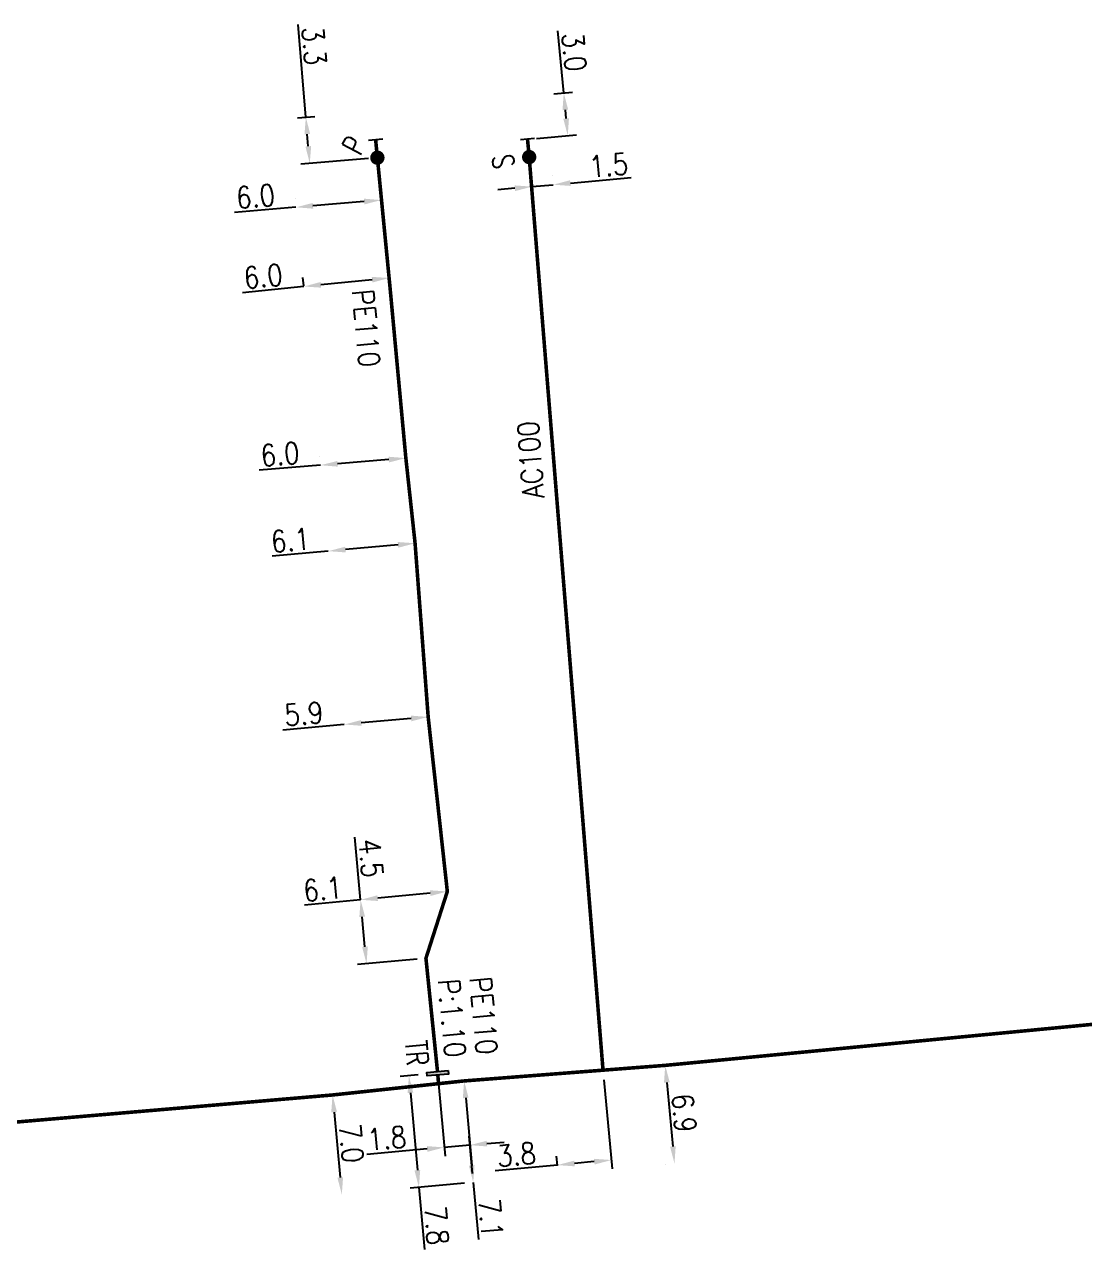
# Model space of a CAD drawing. Header units: millimetres. Extents: x 133989 to 135004, y 130988 to 132014.
# Drawn here: x 134434.8 to 134509, y 131681.3 to 131767.1 of the extents above; entities that cross this region are included whole.
import ezdxf
from ezdxf.enums import TextEntityAlignment as Align

# ---------------------------------------------------------------- set-up
doc = ezdxf.new("R2010")
doc.units = ezdxf.units.MM
doc.header["$PDMODE"] = 34
doc.linetypes.add('L_25_AP', pattern=[2000, 1000, 1000])
doc.linetypes.add('L_25_PE', pattern=[2000, 1000, 1000])
doc.layers.get('0').update_dxf_attribs({"linetype": 'CONTINUOUS'})
doc.layers.get('Defpoints').update_dxf_attribs({"linetype": 'CONTINUOUS'})
for name, color, linetype in [('L_150', 1, 'CONTINUOUS'), ('L_300', 7, 'CONTINUOUS'), ('L_340', 7, 'CONTINUOUS')]:
    doc.layers.add(name, color=color, linetype=linetype)
doc.styles.add('G_ROMANS', font='ROMANS.SHX', dxfattribs={"width": 0.75})
doc.styles.get("Standard").update_dxf_attribs({"font": 'romans.shx', "width": 0.85})
doc.dimstyles.get("Standard").update_dxf_attribs({"dimtxt": 1.5, "dimasz": 1.2, "dimexe": 0.625, "dimexo": 0.625, "dimgap": 0.25, "dimtad": 1, "dimdec": 1, "dimzin": 0, "dimdsep": 46, "dimtxsty": 'Standard', "dimcen": -0.5, "dimadec": 0, "dimazin": 0, "dimtfac": 1, "dimtdec": 1, "dimtmove": 0, "dimatfit": 3, "dimfxl": 0, "dimtolj": 1, "dimtzin": 0, "dimarcsym": 0})

# ---------------------------------------------------------------- blocks, each defined once
blk = doc.blocks.new('*D498')
at = {"layer": 'Defpoints', "color": 0, "linetype": 'Continuous', "transparency": 16777216}
for p in [(134456.346, 131692.141), (134456.998, 131685.172), (134456.998, 131685.172)]:
    blk.add_point(p, dxfattribs=at)
at = {"layer": 'L_150', "color": 0, "linetype": 'Continuous', "lineweight": -2, "transparency": 16777216}
blk.add_line((134456.458, 131690.947), (134456.886, 131686.367), dxfattribs=at)
at = {"layer": 'L_150', "color": 0, "linetype": 'Continuous', "transparency": 16777216}
for points in [[(134456.657, 131690.965), (134456.259, 131690.928), (134456.346, 131692.141)], [(134457.086, 131686.385), (134456.687, 131686.348), (134456.998, 131685.172)]]:
    blk.add_solid(points, dxfattribs=at)
at = {"layer": 'L_150', "color": 0, "linetype": 'Continuous', "transparency": 16777216, "insert": (134457.668, 131688.75), "char_height": 1.5, "attachment_point": 5, "rotation": 275.34401}
blk.add_mtext('\\A1;7.0', dxfattribs=at)
blk = doc.blocks.new('*D499')
at = {"layer": 'Defpoints', "color": 0, "linetype": 'Continuous', "transparency": 16777216}
for p in [(134479.646, 131694.215), (134480.294, 131687.345), (134480.294, 131687.345)]:
    blk.add_point(p, dxfattribs=at)
at = {"layer": 'L_150', "color": 0, "linetype": 'Continuous', "lineweight": -2, "transparency": 16777216}
for p, q in [((134479.759, 131693.02), (134480.181, 131688.54)), ((134479.672, 131687.286), (134479.672, 131687.286))]:
    blk.add_line(p, q, dxfattribs=at)
at = {"layer": 'L_150', "color": 0, "linetype": 'Continuous', "transparency": 16777216}
for points in [[(134479.958, 131693.039), (134479.56, 131693.001), (134479.646, 131694.215)], [(134480.38, 131688.558), (134479.982, 131688.521), (134480.294, 131687.345)]]:
    blk.add_solid(points, dxfattribs=at)
at = {"layer": 'L_150', "color": 0, "linetype": 'Continuous', "transparency": 16777216, "insert": (134480.966, 131690.874), "char_height": 1.5, "attachment_point": 5, "rotation": 275.38608}
blk.add_mtext('\\A1;6.9', dxfattribs=at)
blk = doc.blocks.new('*D501')
at = {"layer": 'Defpoints', "color": 0, "linetype": 'Continuous', "transparency": 16777216}
for p in [(134475.294, 131693.827), (134472.093, 131687.23), (134472.153, 131686.586)]:
    blk.add_point(p, dxfattribs=at)
at = {"layer": 'L_150', "color": 0, "linetype": 'Continuous', "lineweight": -2, "transparency": 16777216}
for p, q in [((134475.352, 131693.205), (134475.933, 131686.961)), ((134472.095, 131687.209), (134472.035, 131687.853)), ((134472.093, 131687.23), (134467.74, 131686.825)), ((134474.681, 131687.472), (134473.288, 131687.342))]:
    blk.add_line(p, q, dxfattribs=at)
at = {"layer": 'L_150', "color": 0, "linetype": 'Continuous', "transparency": 16777216}
for points in [[(134473.269, 131687.541), (134473.306, 131687.143), (134472.093, 131687.23)], [(134474.662, 131687.671), (134474.699, 131687.272), (134475.875, 131687.583)]]:
    blk.add_solid(points, dxfattribs=at)
at = {"layer": 'L_150', "color": 0, "linetype": 'Continuous', "transparency": 16777216, "insert": (134469.226, 131687.968), "char_height": 1.5, "attachment_point": 5, "rotation": 5.32367}
blk.add_mtext('\\A1;3.8', dxfattribs=at)
blk = doc.blocks.new('*D502')
at = {"layer": 'Defpoints', "color": 0, "linetype": 'Continuous', "transparency": 16777216}
for p in [(134471.219, 131762.202), (134472.54, 131762.325), (134470.003, 131759.075)]:
    blk.add_point(p, dxfattribs=at)
at = {"layer": 'L_340', "color": 0, "linetype": 'Continuous', "lineweight": -2, "transparency": 16777216}
for p, q in [((134472.54, 131762.325), (134472.135, 131766.678)), ((134471.841, 131762.26), (134473.163, 131762.383)), ((134472.707, 131760.532), (134472.652, 131761.13)), ((134470.626, 131759.133), (134473.441, 131759.395))]:
    blk.add_line(p, q, dxfattribs=at)
at = {"layer": 'L_340', "color": 0, "linetype": 'Continuous', "transparency": 16777216}
for points in [[(134472.851, 131761.149), (134472.452, 131761.112), (134472.54, 131762.325)], [(134472.906, 131760.55), (134472.508, 131760.513), (134472.819, 131759.337)]]:
    blk.add_solid(points, dxfattribs=at)
at = {"layer": 'L_340', "color": 0, "linetype": 'Continuous', "transparency": 16777216, "insert": (134473.278, 131765.191), "char_height": 1.5, "attachment_point": 5, "rotation": 275.31978}
blk.add_mtext('\\A1;3.0', dxfattribs=at)
blk = doc.blocks.new('*D503')
at = {"layer": 'Defpoints', "color": 0, "linetype": 'Continuous', "transparency": 16777216}
for p in [(134470.003, 131759.075), (134471.806, 131755.898), (134471.806, 131755.898)]:
    blk.add_point(p, dxfattribs=at)
at = {"layer": 'L_340', "color": 0, "linetype": 'Continuous', "lineweight": -2, "transparency": 16777216}
for p, q in [((134470.061, 131758.453), (134470.37, 131755.137)), ((134471.748, 131756.52), (134471.748, 131756.52)), ((134473.001, 131756.009), (134477.263, 131756.406)), ((134469.117, 131755.648), (134467.922, 131755.536)), ((134470.312, 131755.759), (134471.806, 131755.898))]:
    blk.add_line(p, q, dxfattribs=at)
at = {"layer": 'L_340', "color": 0, "linetype": 'Continuous', "transparency": 16777216}
for points in [[(134469.099, 131755.847), (134469.136, 131755.449), (134470.312, 131755.759)], [(134472.982, 131756.208), (134473.019, 131755.81), (134471.806, 131755.898)]]:
    blk.add_solid(points, dxfattribs=at)
at = {"layer": 'L_340', "color": 0, "linetype": 'Continuous', "transparency": 16777216, "insert": (134475.682, 131757.263), "char_height": 1.5, "attachment_point": 5, "rotation": 5.31892}
blk.add_mtext('\\A1;1.5', dxfattribs=at)
blk = doc.blocks.new('L_340_07')
at = {"color": 0, "linetype": 'Continuous', "const_width": 0.25, "flags": 128}
blk.add_lwpolyline([(0, 0), (1.25, 0)], dxfattribs=at)
at = {"color": 0, "linetype": 'Continuous', "flags": 128}
blk.add_lwpolyline([(1.25, -0.5), (1.25, 0.5)], dxfattribs=at)
at = {"color": 0, "linetype": 'Continuous', "width": 0.75, "flags": 3}
for tag, p in [('DEF_LEG', (0.723, -3.465)), ('DEF_COUP', (0.723, -5.965)), ('DEF_TYPE', (0.723, -8.465))]:
    blk.add_attdef(tag, text='', height=1.2, dxfattribs=at).set_placement(p, align=Align.MIDDLE)
blk = doc.blocks.new('*D585')
at = {"layer": 'Defpoints', "color": 0, "linetype": 'Continuous', "transparency": 16777216}
for p in [(134458.313, 131705.812), (134458.313, 131705.812), (134464.386, 131706.393)]:
    blk.add_point(p, dxfattribs=at)
at = {"layer": 'L_150', "color": 0, "linetype": 'Continuous', "lineweight": -2, "transparency": 16777216}
for p, q in [((134458.313, 131705.812), (134454.385, 131705.436)), ((134463.191, 131706.279), (134459.508, 131705.927))]:
    blk.add_line(p, q, dxfattribs=at)
at = {"layer": 'L_150', "color": 0, "linetype": 'Continuous', "transparency": 16777216}
for points in [[(134459.489, 131706.126), (134459.527, 131705.727), (134458.313, 131705.812)], [(134463.172, 131706.478), (134463.21, 131706.08), (134464.386, 131706.393)]]:
    blk.add_solid(points, dxfattribs=at)
at = {"layer": 'L_150', "color": 0, "linetype": 'Continuous', "transparency": 16777216, "insert": (134455.657, 131706.562), "char_height": 1.5, "attachment_point": 5, "rotation": 5.46742}
blk.add_mtext('\\A1;6.1', dxfattribs=at)
blk = doc.blocks.new('*D586')
at = {"layer": 'Defpoints', "color": 0, "linetype": 'Continuous', "transparency": 16777216}
for p in [(134458.313, 131705.812), (134458.313, 131705.812), (134462.888, 131701.717)]:
    blk.add_point(p, dxfattribs=at)
at = {"layer": 'L_150', "color": 0, "linetype": 'Continuous', "lineweight": -2, "transparency": 16777216}
for p, q in [((134458.313, 131705.812), (134457.906, 131710.209)), ((134457.691, 131705.755), (134457.691, 131705.755)), ((134458.618, 131702.526), (134458.424, 131704.617)), ((134462.265, 131701.659), (134458.106, 131701.274))]:
    blk.add_line(p, q, dxfattribs=at)
at = {"layer": 'L_150', "color": 0, "linetype": 'Continuous', "transparency": 16777216}
for points in [[(134458.623, 131704.636), (134458.225, 131704.599), (134458.313, 131705.812)], [(134458.817, 131702.545), (134458.419, 131702.508), (134458.729, 131701.331)]]:
    blk.add_solid(points, dxfattribs=at)
at = {"layer": 'L_150', "color": 0, "linetype": 'Continuous', "transparency": 16777216, "insert": (134459.048, 131708.722), "char_height": 1.5, "attachment_point": 5, "rotation": 275.29515}
blk.add_mtext('\\A1;4.5', dxfattribs=at)
blk = doc.blocks.new('*D587')
at = {"layer": 'Defpoints', "color": 0, "linetype": 'Continuous', "transparency": 16777216}
for p in [(134457.169, 131718.089), (134457.169, 131718.089), (134463.045, 131718.62)]:
    blk.add_point(p, dxfattribs=at)
at = {"layer": 'L_150', "color": 0, "linetype": 'Continuous', "lineweight": -2, "transparency": 16777216}
for p, q in [((134457.169, 131718.089), (134452.876, 131717.702)), ((134461.85, 131718.512), (134458.364, 131718.197)), ((134463.102, 131717.998), (134463.102, 131717.998))]:
    blk.add_line(p, q, dxfattribs=at)
at = {"layer": 'L_150', "color": 0, "linetype": 'Continuous', "transparency": 16777216}
for points in [[(134461.832, 131718.711), (134461.868, 131718.313), (134463.045, 131718.62)], [(134458.346, 131718.397), (134458.382, 131717.998), (134457.169, 131718.089)]]:
    blk.add_solid(points, dxfattribs=at)
at = {"layer": 'L_150', "color": 0, "linetype": 'Continuous', "transparency": 16777216, "insert": (134454.335, 131718.838), "char_height": 1.5, "attachment_point": 5, "rotation": 5.16132}
blk.add_mtext('\\A1;5.9', dxfattribs=at)
blk = doc.blocks.new('*D588')
at = {"layer": 'Defpoints', "color": 0, "linetype": 'Continuous', "transparency": 16777216}
for p in [(134462.128, 131730.78), (134456.052, 131730.231), (134456.052, 131730.231)]:
    blk.add_point(p, dxfattribs=at)
at = {"layer": 'L_150', "color": 0, "linetype": 'Continuous', "lineweight": -2, "transparency": 16777216}
for p, q in [((134460.932, 131730.672), (134457.247, 131730.339)), ((134456.052, 131730.231), (134452.122, 131729.876))]:
    blk.add_line(p, q, dxfattribs=at)
at = {"layer": 'L_150', "color": 0, "linetype": 'Continuous', "transparency": 16777216}
for points in [[(134460.914, 131730.871), (134460.95, 131730.472), (134462.128, 131730.78)], [(134457.229, 131730.538), (134457.265, 131730.14), (134456.052, 131730.231)]]:
    blk.add_solid(points, dxfattribs=at)
at = {"layer": 'L_150', "color": 0, "linetype": 'Continuous', "transparency": 16777216, "insert": (134453.4, 131730.995), "char_height": 1.5, "attachment_point": 5, "rotation": 5.16132}
blk.add_mtext('\\A1;6.1', dxfattribs=at)
blk = doc.blocks.new('*D589')
at = {"layer": 'Defpoints', "color": 0, "linetype": 'Continuous', "transparency": 16777216}
for p in [(134461.482, 131736.745), (134455.503, 131736.249), (134455.503, 131736.249)]:
    blk.add_point(p, dxfattribs=at)
at = {"layer": 'L_150', "color": 0, "linetype": 'Continuous', "lineweight": -2, "transparency": 16777216}
for p, q in [((134455.451, 131736.872), (134455.451, 131736.872)), ((134461.431, 131737.367), (134461.431, 131737.367)), ((134455.503, 131736.249), (134451.207, 131735.893)), ((134460.287, 131736.645), (134456.699, 131736.348))]:
    blk.add_line(p, q, dxfattribs=at)
at = {"layer": 'L_150', "color": 0, "linetype": 'Continuous', "transparency": 16777216}
for points in [[(134460.27, 131736.845), (134460.303, 131736.446), (134461.482, 131736.745)], [(134456.682, 131736.547), (134456.715, 131736.149), (134455.503, 131736.249)]]:
    blk.add_solid(points, dxfattribs=at)
at = {"layer": 'L_150', "color": 0, "linetype": 'Continuous', "transparency": 16777216, "insert": (134452.674, 131737.018), "char_height": 1.5, "attachment_point": 5, "rotation": 4.73795}
blk.add_mtext('\\A1;6.0', dxfattribs=at)
blk = doc.blocks.new('*D590')
at = {"layer": 'Defpoints', "color": 0, "linetype": 'Continuous', "transparency": 16777216}
for p in [(134454.338, 131748.764), (134460.365, 131748.791), (134454.395, 131748.193)]:
    blk.add_point(p, dxfattribs=at)
at = {"layer": 'L_150', "color": 0, "linetype": 'Continuous', "lineweight": -2, "transparency": 16777216}
for p, q in [((134460.303, 131749.413), (134460.246, 131749.983)), ((134454.338, 131748.764), (134450.039, 131748.333)), ((134454.333, 131748.815), (134454.276, 131749.386)), ((134459.114, 131749.242), (134455.532, 131748.883))]:
    blk.add_line(p, q, dxfattribs=at)
at = {"layer": 'L_150', "color": 0, "linetype": 'Continuous', "transparency": 16777216}
for points in [[(134455.512, 131749.082), (134455.552, 131748.684), (134454.338, 131748.764)], [(134459.094, 131749.441), (134459.134, 131749.043), (134460.308, 131749.361)]]:
    blk.add_solid(points, dxfattribs=at)
at = {"layer": 'L_150', "color": 0, "linetype": 'Continuous', "transparency": 16777216, "insert": (134451.487, 131749.483), "char_height": 1.5, "attachment_point": 5, "rotation": 5.71629}
blk.add_mtext('\\A1;6.0', dxfattribs=at)
blk = doc.blocks.new('*D591')
at = {"layer": 'Defpoints', "color": 0, "linetype": 'Continuous', "transparency": 16777216}
for p in [(134459.761, 131754.818), (134453.782, 131754.315), (134453.782, 131754.315)]:
    blk.add_point(p, dxfattribs=at)
at = {"layer": 'L_150', "color": 0, "linetype": 'Continuous', "lineweight": -2, "transparency": 16777216}
for p, q in [((134453.73, 131754.938), (134453.73, 131754.938)), ((134458.565, 131754.717), (134454.978, 131754.416)), ((134459.709, 131755.441), (134459.709, 131755.441)), ((134453.782, 131754.315), (134449.486, 131753.954))]:
    blk.add_line(p, q, dxfattribs=at)
at = {"layer": 'L_150', "color": 0, "linetype": 'Continuous', "transparency": 16777216}
for points in [[(134458.548, 131754.917), (134458.582, 131754.518), (134459.761, 131754.818)], [(134454.961, 131754.615), (134454.995, 131754.216), (134453.782, 131754.315)]]:
    blk.add_solid(points, dxfattribs=at)
at = {"layer": 'L_150', "color": 0, "linetype": 'Continuous', "transparency": 16777216, "insert": (134450.953, 131755.081), "char_height": 1.5, "attachment_point": 5, "rotation": 4.80742}
blk.add_mtext('\\A1;6.0', dxfattribs=at)
blk = doc.blocks.new('L_300_12')
at = {"color": 0, "linetype": 'Continuous', "const_width": 0.497, "flags": 128}
blk.add_lwpolyline([(-0.252, 0, 1), (0.252, 0, 1)], format="xyb", close=True, dxfattribs=at)
at = {"color": 0, "linetype": 'Continuous', "style": 'G_ROMANS', "width": 0.75}
blk.add_text('P', height=1.5, dxfattribs=at).set_placement((0, 1.85), align=Align.MIDDLE)
at = {"color": 0, "linetype": 'Continuous', "width": 0.75, "flags": 3}
for tag, p in [('DEF_LEG', (0, -5)), ('DEF_COUP', (0, -7.5)), ('DEF_TYPE', (0, -10))]:
    blk.add_attdef(tag, text='', height=1.2, dxfattribs=at).set_placement(p, align=Align.MIDDLE)
blk = doc.blocks.new('*D614')
at = {"layer": 'Defpoints', "color": 0, "linetype": 'Continuous', "transparency": 16777216}
for p in [(134453.26, 131760.525), (134454.48, 131760.628), (134459.488, 131757.787)]:
    blk.add_point(p, dxfattribs=at)
at = {"layer": 'L_300', "color": 0, "linetype": 'Continuous', "lineweight": -2, "transparency": 16777216}
for p, q in [((134454.48, 131760.628), (134453.935, 131767.115)), ((134453.883, 131760.577), (134455.103, 131760.68)), ((134454.652, 131758.585), (134454.581, 131759.432)), ((134458.865, 131757.735), (134454.13, 131757.337))]:
    blk.add_line(p, q, dxfattribs=at)
at = {"layer": 'L_300', "color": 0, "linetype": 'Continuous', "transparency": 16777216}
for points in [[(134454.78, 131759.449), (134454.381, 131759.415), (134454.48, 131760.628)], [(134454.851, 131758.602), (134454.453, 131758.568), (134454.752, 131757.389)]]:
    blk.add_solid(points, dxfattribs=at)
at = {"layer": 'L_300', "color": 0, "linetype": 'Continuous', "transparency": 16777216, "insert": (134455.064, 131765.618), "char_height": 1.5, "attachment_point": 5, "rotation": 274.80487}
blk.add_mtext('\\A1;3.3', dxfattribs=at)
blk = doc.blocks.new('*D627')
at = {"layer": 'Defpoints', "color": 0, "linetype": 'Continuous', "transparency": 16777216}
for p in [(134463.717, 131693.537), (134465.967, 131688.628), (134466.201, 131686.013)]:
    blk.add_point(p, dxfattribs=at)
at = {"layer": 'L_150', "color": 0, "linetype": 'Continuous', "lineweight": -2, "transparency": 16777216}
for p, q in [((134463.772, 131692.914), (134464.226, 131687.845)), ((134465.967, 131688.628), (134464.17, 131688.467)), ((134466.145, 131686.636), (134465.911, 131689.251)), ((134467.162, 131688.735), (134468.357, 131688.842)), ((134462.975, 131688.36), (134458.75, 131687.982))]:
    blk.add_line(p, q, dxfattribs=at)
at = {"layer": 'L_150', "color": 0, "linetype": 'Continuous', "transparency": 16777216}
for points in [[(134467.144, 131688.934), (134467.18, 131688.536), (134465.967, 131688.628)], [(134462.957, 131688.56), (134462.993, 131688.161), (134464.17, 131688.467)]]:
    blk.add_solid(points, dxfattribs=at)
at = {"layer": 'L_150', "color": 0, "linetype": 'Continuous', "transparency": 16777216, "insert": (134460.149, 131689.111), "char_height": 1.5, "attachment_point": 5, "rotation": 5.11528}
blk.add_mtext('\\A1;1.8', dxfattribs=at)
blk = doc.blocks.new('*D628')
at = {"layer": 'Defpoints', "color": 0, "linetype": 'Continuous', "transparency": 16777216}
for p in [(134465.564, 131693.125), (134466.201, 131686.013), (134466.201, 131686.013)]:
    blk.add_point(p, dxfattribs=at)
at = {"layer": 'L_150', "color": 0, "linetype": 'Continuous', "lineweight": -2, "transparency": 16777216}
for p, q in [((134464.942, 131693.069), (134464.942, 131693.069)), ((134465.671, 131691.93), (134466.094, 131687.209)), ((134465.579, 131685.958), (134465.579, 131685.958)), ((134466.201, 131686.013), (134466.558, 131682.022))]:
    blk.add_line(p, q, dxfattribs=at)
at = {"layer": 'L_150', "color": 0, "linetype": 'Continuous', "transparency": 16777216}
for points in [[(134465.871, 131691.947), (134465.472, 131691.912), (134465.564, 131693.125)], [(134466.293, 131687.226), (134465.895, 131687.191), (134466.201, 131686.013)]]:
    blk.add_solid(points, dxfattribs=at)
at = {"layer": 'L_150', "color": 0, "linetype": 'Continuous', "transparency": 16777216, "insert": (134467.429, 131683.509), "char_height": 1.5, "attachment_point": 5, "rotation": 275.11528}
blk.add_mtext('\\A1;7.1', dxfattribs=at)
blk = doc.blocks.new('*D629')
at = {"layer": 'Defpoints', "color": 0, "linetype": 'Continuous', "transparency": 16777216}
for p in [(134462.962, 131693.597), (134462.396, 131685.673), (134466.201, 131686.013)]:
    blk.add_point(p, dxfattribs=at)
at = {"layer": 'L_340', "color": 0, "linetype": 'Continuous', "lineweight": -2, "transparency": 16777216}
for p, q in [((134462.339, 131693.541), (134461.074, 131693.428)), ((134461.804, 131692.289), (134462.289, 131686.868)), ((134465.579, 131685.958), (134461.773, 131685.617)), ((134462.396, 131685.673), (134462.786, 131681.319))]:
    blk.add_line(p, q, dxfattribs=at)
at = {"layer": 'L_340', "color": 0, "linetype": 'Continuous', "transparency": 16777216}
for points in [[(134462.003, 131692.306), (134461.605, 131692.271), (134461.697, 131693.484)], [(134462.488, 131686.886), (134462.09, 131686.85), (134462.396, 131685.673)]]:
    blk.add_solid(points, dxfattribs=at)
at = {"layer": 'L_340', "color": 0, "linetype": 'Continuous', "transparency": 16777216, "insert": (134463.64, 131682.987), "char_height": 1.5, "attachment_point": 5, "rotation": 275.11528}
blk.add_mtext('\\A1;7.8', dxfattribs=at)
blk = doc.blocks.new('L_340_19')
at = {"linetype": 'Continuous'}
blk.add_hatch(color=0, dxfattribs=at).paths.add_polyline_path([(0.125, 0.75), (-0.125, 0.75), (-0.125, -0.75), (0.125, -0.75)])
at = {"color": 0, "linetype": 'Continuous'}
blk.add_lwpolyline([(-0.125, 0.75), (0.125, 0.75), (0.125, -0.75), (-0.125, -0.75)], close=True, dxfattribs=at)
at = {"color": 0, "linetype": 'Continuous', "width": 0.75}
for tag, height, flags, p in [('TR', 1.5, 8, (0, 3)), ('DEF_LEG', 1.2, 3, (0, -5)), ('DEF_COUP', 1.2, 3, (0, -7.5)), ('DEF_TYPE', 1.2, 3, (0, -10))]:
    blk.add_attdef(tag, text='', height=height, dxfattribs=dict(at, flags=flags)).set_placement(p, align=Align.MIDDLE)
blk = doc.blocks.new('L_300_11')
at = {"color": 0, "linetype": 'Continuous', "const_width": 0.497, "flags": 128}
blk.add_lwpolyline([(-0.252, 0, 1), (0.252, 0, 1)], format="xyb", close=True, dxfattribs=at)
at = {"color": 0, "linetype": 'Continuous', "style": 'G_ROMANS', "width": 0.75}
blk.add_text('S', height=1.5, dxfattribs=at).set_placement((0, 1.85), align=Align.MIDDLE)
at = {"color": 0, "linetype": 'Continuous', "style": 'G_ROMANS', "width": 0.75, "flags": 3}
for tag, p in [('DEF_LEG', (0, -5)), ('DEF_COUP', (0, -7.5)), ('DEF_TYPE', (0, -10))]:
    blk.add_attdef(tag, text='', height=1.2, dxfattribs=at).set_placement(p, align=Align.MIDDLE)

msp = doc.modelspace()

# ---------------------------------------------------------------- linework, layer by layer
at = {"layer": 'L_150', "linetype": 'L_25_PE', "flags": 128}
msp.add_lwpolyline([(134459.488, 131757.787, 0.25, 0.25, 0), (134460.365, 131748.791, 0.25, 0.25, 0), (134461.482, 131736.745, 0.25, 0.25, 0), (134462.128, 131730.78, 0.25, 0.25, 0), (134463.045, 131718.62, 0.25, 0.25, 0), (134464.386, 131706.393, 0.25, 0.25, 0), (134462.888, 131701.717, 0.25, 0.25, 0), (134463.698, 131693.786, 0, 0, 0)], format="xyseb", dxfattribs=at)
at = {"layer": 'L_150', "linetype": 'L_25_AP', "const_width": 0.25, "flags": 128}
for points in [[(134475.294, 131693.827), (134470.119, 131757.83)], [(134403.411, 131687.611), (134403.43, 131687.612), (134456.346, 131692.141), (134465.564, 131693.125), (134479.646, 131694.215), (134530.935, 131699.14), (134531.361, 131699.181), (134532.541, 131699.206), (134549.112, 131699.564)], [(134463.72, 131693.537), (134463.772, 131692.914)]]:
    msp.add_lwpolyline(points, dxfattribs=at)

# ---------------------------------------------------------------- block references
at = {"layer": 'L_300'}
for name, p, rotation in [('L_300_12', (134459.488, 131757.787), 62.02886697906141), ('L_300_11', (134470.119, 131757.83), 99.42340628383057)]:
    msp.add_blockref(name, p, dxfattribs=dict(at, rotation=rotation))
at = {"layer": 'L_340'}
for p, rotation in [((134459.488, 131757.787), 95.56713843741825), ((134470.119, 131757.83), 95.31892385929348)]:
    msp.add_blockref('L_340_07', p, dxfattribs=dict(at, rotation=rotation))
ref = msp.add_blockref('L_340_19', (134463.709, 131693.662), dxfattribs=dict(at, rotation=274.9405995470915))
ref.add_attrib('TR', 'TR', dxfattribs={"layer": '0', "color": 0, "linetype": 'Continuous', "height": 1.5, "rotation": 274.9406, "width": 0.75, "flags": 8}).set_placement((134462.242, 131695.078), align=Align.MIDDLE)

# ---------------------------------------------------------------- texts
at = {"layer": 'L_150', "linetype": 'Continuous', "width": 0.85}
for s, rotation, p in [('PE110', 275.11528, (134458.704, 131745.842)), ('AC100', 94.12967, (134470.221, 131736.633)), ('P:1.10', 275.11528, (134464.712, 131697.524)), ('PE110', 275.11528, (134466.925, 131697.698))]:
    msp.add_text(s, height=1.5, rotation=rotation, dxfattribs=at).set_placement(p, align=Align.MIDDLE)

# ---------------------------------------------------------------- dimensions: what is measured, and where the dimension line sits
at = {"layer": 'L_150', "linetype": 'Continuous'}
for base, p1, p2, angle, picture, middle in [((134453.782, 131754.315), (134459.761, 131754.818), (134453.782, 131754.315), 4.80742, '*D591', (134451.036, 131754.084)), ((134454.338, 131748.764), (134460.365, 131748.791), (134454.395, 131748.193), 5.71629, '*D590', (134451.587, 131748.488)), ((134455.503, 131736.249), (134461.482, 131736.745), (134455.503, 131736.249), 4.73795, '*D589', (134452.757, 131736.021)), ((134456.052, 131730.231), (134462.128, 131730.78), (134456.052, 131730.231), 5.16132, '*D588', (134453.489, 131729.999)), ((134457.169, 131718.089), (134463.045, 131718.62), (134457.169, 131718.089), 5.16132, '*D587', (134454.425, 131717.842)), ((134458.313, 131705.812), (134462.888, 131701.717), (134458.313, 131705.812), 275.29515, '*D586', (134458.052, 131708.63)), ((134458.313, 131705.812), (134464.386, 131706.393), (134458.313, 131705.812), 5.46742, '*D585', (134455.752, 131705.567)), ((134472.093, 131687.23), (134475.294, 131693.827), (134472.153, 131686.586), 5.32367, '*D501', (134469.319, 131686.972)), ((134480.294, 131687.345), (134479.646, 131694.215), (134480.294, 131687.345), 95.38608, '*D499', (134479.97, 131690.78)), ((134465.967, 131688.628), (134463.717, 131693.537), (134466.201, 131686.013), 185.11528, '*D627', (134460.238, 131688.115)), ((134466.201, 131686.013), (134465.564, 131693.125), (134466.201, 131686.013), 95.11528, '*D628', (134466.433, 131683.42)), ((134456.998, 131685.172), (134456.346, 131692.141), (134456.998, 131685.172), 95.34401, '*D498', (134456.672, 131688.657))]:
    dim = msp.add_linear_dim(base=base, p1=p1, p2=p2, angle=angle, dimstyle='Standard', dxfattribs=at)
    dim.commit()
    dim.dimension.update_dxf_attribs({"geometry": picture, "text_midpoint": middle, "dimtype": 160})
at = {"layer": 'L_300', "linetype": 'Continuous'}
dim = msp.add_linear_dim(base=(134454.4802, 131760.6276), p1=(134459.4883, 131757.7871), p2=(134453.26, 131760.525), angle=274.80487, dimstyle='Standard', dxfattribs=at)
dim.commit()
dim.dimension.update_dxf_attribs({"geometry": '*D614', "text_midpoint": (134454.0678, 131765.5346), "dimtype": 160})
at = {"layer": 'L_340', "linetype": 'Continuous'}
for base, p1, p2, angle, picture, middle in [((134472.54, 131762.325), (134470.003, 131759.075), (134471.219, 131762.202), 275.31978, '*D502', (134472.282, 131765.099)), ((134471.806, 131755.898), (134470.003, 131759.075), (134471.806, 131755.898), 185.31892, '*D503', (134475.774, 131756.267)), ((134462.396, 131685.673), (134462.962, 131693.597), (134466.201, 131686.013), 95.11528, '*D629', (134462.644, 131682.898))]:
    dim = msp.add_linear_dim(base=base, p1=p1, p2=p2, angle=angle, dimstyle='Standard', dxfattribs=at)
    dim.commit()
    dim.dimension.update_dxf_attribs({"geometry": picture, "text_midpoint": middle, "dimtype": 160})

doc.saveas('drawing.dxf')
